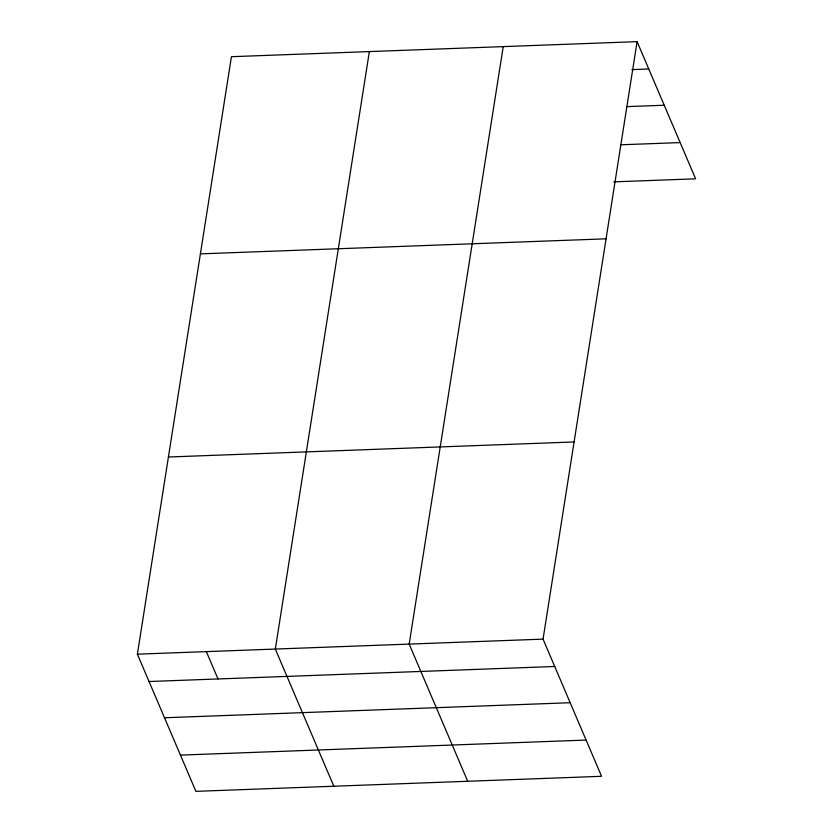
<?xml version="1.0" encoding="UTF-8"?>
<svg xmlns="http://www.w3.org/2000/svg" width="833" height="833" viewBox="0 0 833 833"><rect width="100%" height="100%" fill="white"/><g stroke="black" fill="none" stroke-linecap="round" stroke-linejoin="round"><path stroke-width="1.25" d="M637.099 41.65L543.054 639.13L601.561 776.304L195.901 791.35L137.383 654.176L231.439 56.696L637.099 41.65L695.617 178.824L613.734 181.865M369.363 51.573L275.317 649.063L333.825 786.237M503.236 46.617L409.18 644.096L467.698 781.271M631.872 69.628L648.772 68.993M626.531 106.634L664.224 105.239M620.366 144.796L680.155 142.589M200.399 253.857L606.07 238.821M168.422 457.005L574.093 441.959M137.383 654.176L543.054 639.13M149.055 681.519L554.716 666.483M164.507 717.765L570.178 702.719M180.438 755.104L586.099 740.068M206.345 651.614L218.017 678.968"/></g></svg>
